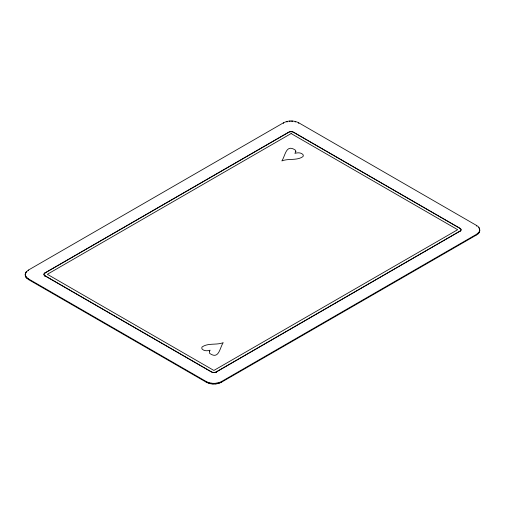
<?xml version="1.0" encoding="UTF-8"?>
<svg xmlns="http://www.w3.org/2000/svg" width="505" height="505" viewBox="0 0 505 505"><rect width="100%" height="100%" fill="white"/><g stroke="black" fill="none" stroke-linecap="round" stroke-linejoin="round"><path stroke-width="0.76" d="M25.25 274.461L26.071 272.088L28.4 270.074L283.513 122.784C288.178 120.348 294.055 120.348 298.72 122.784L476.6 225.482C480.716 227.136 480.728 233.272 476.6 234.926L221.487 382.216C216.822 384.652 210.945 384.652 206.28 382.216L28.4 279.517L26.071 277.504L25.25 274.461L25.345 275.938M25.25 275.13L25.345 273.653M479.655 231.347L479.75 229.87L479.75 230.539M25.345 275.269L26.071 276.835L28.4 278.848L206.28 381.546C210.945 383.983 216.822 383.983 221.487 381.546L476.6 234.257L478.929 232.243L479.655 230.678M44.932 272.902L288.702 132.159A3.415 1.97 0 0 1 293.531 132.159L460.068 228.31A3.415 1.97 0 0 1 460.068 231.094L216.298 372.008A3.415 1.97 0 0 1 211.469 372.008L44.932 275.856A3.415 1.97 0 0 1 44.932 273.066L44.932 272.902A3.415 1.97 0 0 0 44.932 275.686L44.932 276.525M44.932 273.066L288.702 132.329A3.415 1.97 0 0 1 293.531 132.329L460.068 228.475A3.415 1.97 0 0 1 460.61 228.885M44.932 275.686L211.469 371.838A3.415 1.97 0 0 0 216.298 371.838L460.068 231.094M479.655 229.062L479.655 229.731M479.384 228.266L479.384 228.935L478.929 227.496M479.384 231.479L479.384 232.148M478.929 232.243L478.929 232.912M478.311 232.975L478.311 233.645M476.6 225.482L476.6 226.152M476.6 234.257L476.6 234.926M298.72 122.784L298.72 123.454M295.229 121.434L295.229 122.103M292.521 121.017L292.521 121.686M291.12 120.966L291.12 121.636M289.712 121.017L289.712 121.686M287.004 121.434L287.004 122.103M283.513 122.784L283.513 123.454M221.487 381.546L221.487 382.216M219.258 382.537L219.258 383.207M217.996 382.897L217.996 383.566M216.664 383.156L216.664 383.825M216.31 371.825L216.298 372.671M215.288 383.314L215.288 383.983M213.88 383.364L213.88 384.034M212.479 383.314L212.479 383.983M211.103 383.156L211.103 383.825M209.771 382.897L209.771 383.566M208.508 382.537L208.508 383.207M206.28 381.546L206.28 382.216M28.4 270.074L28.4 270.743M28.4 278.848L28.4 279.517M26.689 271.355L26.689 272.025M26.689 277.567L26.689 278.236M26.071 272.088L25.616 273.521L25.616 272.851M26.071 276.835L26.071 277.504M25.616 276.065L25.616 276.734M460.951 229.358A3.415 1.97 0 0 1 460.068 231.265M209.411 351.284L209.575 353.342C219.082 360.065 219.625 347.951 223.21 342.661C216.468 345.363 208.142 342.687 202.082 346.979L201.748 348.014L202.107 349.062C204.178 351.183 207.523 351.026 210.149 350.199L209.411 351.284M295.867 151.336L294.907 153.381C297.54 152.548 300.879 152.396 302.95 154.517L303.309 155.565L302.981 156.601C296.915 160.893 288.595 158.21 281.853 160.918C285.432 155.628 285.975 143.508 295.482 150.231L295.867 151.336M291.12 133.554L47.344 274.291L213.88 370.443L457.656 229.706L291.12 133.554"/></g></svg>
